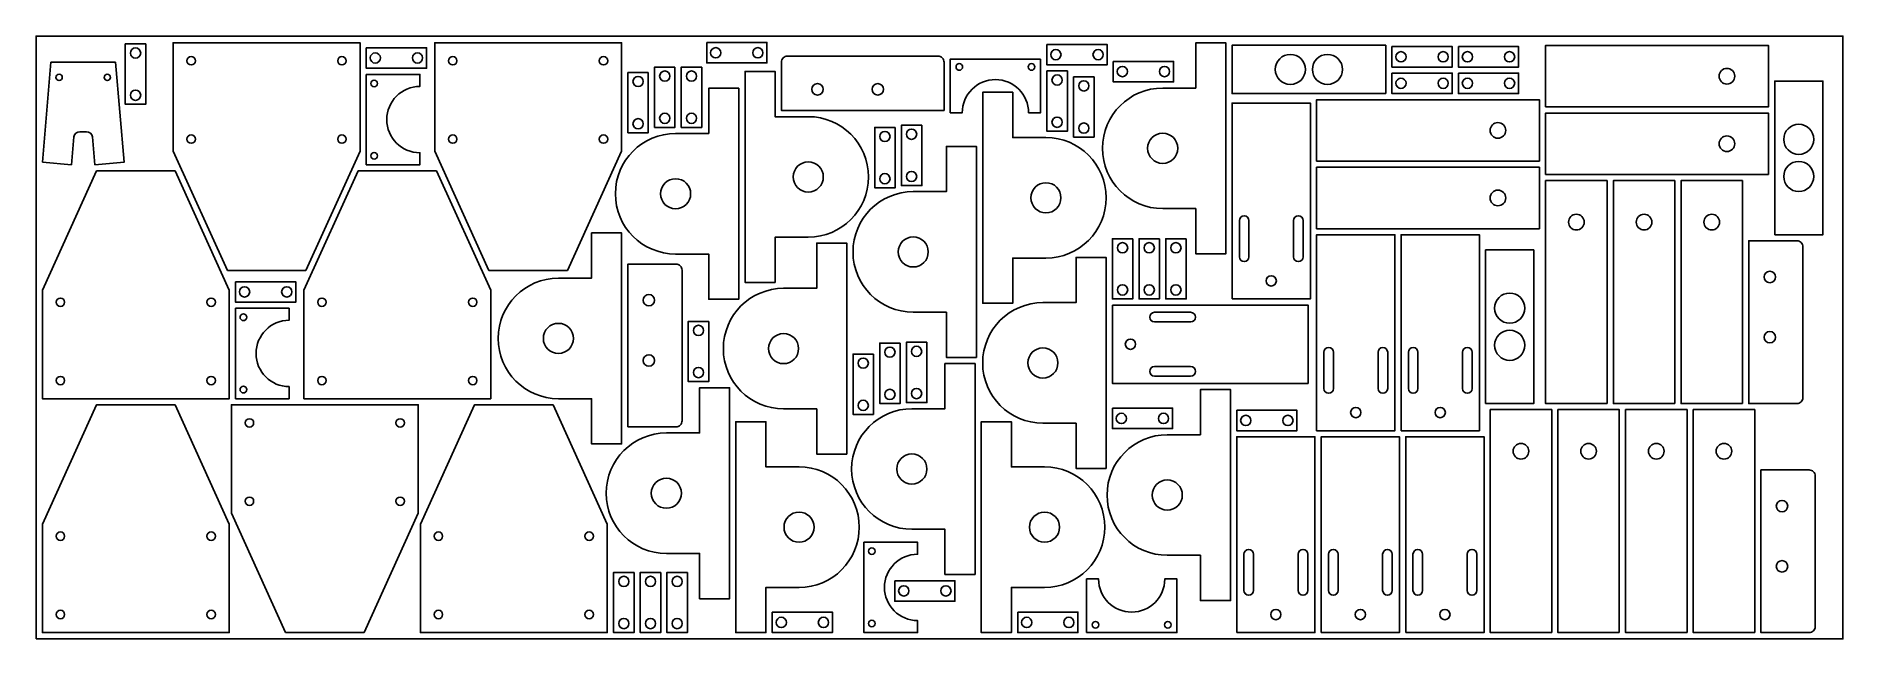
# Model space of a CAD drawing. Header units: metres. Extents: x 0 to 3000, y 0 to 1000.
import ezdxf

# ---------------------------------------------------------------- set-up
doc = ezdxf.new("R2010")
doc.units = ezdxf.units.M

msp = doc.modelspace()

# ---------------------------------------------------------------- linework, layer by layer
for points in [[(0, 0), (3000, 0), (3000, 1000), (0, 1000)], [(182.1, 987), (148.1, 987), (148.1, 887), (182.1, 887)], [(317.5, 611.2), (447.8, 611.2), (537.8, 809.2), (537.8, 989.2), (227.5, 989.2), (227.5, 809.2)], [(548.2, 980.8), (548.2, 946.8), (648.2, 946.8), (648.2, 980.8)], [(751.8, 611.2), (882.1, 611.2), (972.1, 809.2), (972.1, 989.2), (661.8, 989.2), (661.8, 809.2)], [(1113.4, 989.5), (1113.4, 955.5), (1213.4, 955.5), (1213.4, 989.5)], [(1678.3, 986.3), (1678.3, 952.3), (1778.3, 952.3), (1778.3, 986.3)], [(2240.9, 904.8), (2240.9, 984.8), (1985.9, 984.8), (1985.9, 904.8)], [(2251.3, 982.8), (2251.3, 948.8), (2351.3, 948.8), (2351.3, 982.8)], [(2361.6, 982.8), (2361.6, 948.8), (2461.6, 948.8), (2461.6, 982.8)], [(2506.5, 882.6), (2876.5, 882.6), (2876.5, 984.6), (2506.5, 984.6)], [(1016.5, 939.7), (982.5, 939.7), (982.5, 839.7), (1016.5, 839.7)], [(1060.8, 948.7), (1026.8, 948.7), (1026.8, 848.7), (1060.8, 848.7)], [(1105.2, 948.7), (1071.2, 948.7), (1071.2, 848.7), (1105.2, 848.7)], [(1712.3, 942.2), (1678.3, 942.2), (1678.3, 842.2), (1712.3, 842.2)], [(1756.6, 932.5), (1722.6, 932.5), (1722.6, 832.5), (1756.6, 832.5)], [(1788.6, 958.2), (1788.6, 924.2), (1888.6, 924.2), (1888.6, 958.2)], [(2251.3, 938.8), (2251.3, 904.8), (2351.3, 904.8), (2351.3, 938.8)], [(2361.6, 938.8), (2361.6, 904.8), (2461.6, 904.8), (2461.6, 938.8)], [(2886.8, 670.5), (2966.8, 670.5), (2966.8, 925.5), (2886.8, 925.5)], [(1985.9, 563.9), (2115.9, 563.9), (2115.9, 888.9), (1985.9, 888.9)], [(2126.2, 792.6), (2496.2, 792.6), (2496.2, 894.6), (2126.2, 894.6)], [(2506.5, 770.5), (2876.5, 770.5), (2876.5, 872.5), (2506.5, 872.5)], [(1426.4, 848.5), (1392.4, 848.5), (1392.4, 748.5), (1426.4, 748.5)], [(1470.7, 852.2), (1436.7, 852.2), (1436.7, 752.2), (1470.7, 752.2)], [(2126.2, 680.5), (2496.2, 680.5), (2496.2, 782.5), (2126.2, 782.5)], [(230.6, 776.5), (100.3, 776.5), (10.3, 578.5), (10.3, 398.5), (320.6, 398.5), (320.6, 578.5)], [(664.9, 776.5), (534.6, 776.5), (444.6, 578.5), (444.6, 398.5), (754.9, 398.5), (754.9, 578.5)], [(2608.5, 390.4), (2608.5, 760.4), (2506.5, 760.4), (2506.5, 390.4)], [(2720.9, 390.4), (2720.9, 760.4), (2618.9, 760.4), (2618.9, 390.4)], [(2833.3, 390.4), (2833.3, 760.4), (2731.3, 760.4), (2731.3, 390.4)], [(1821, 663.9), (1787, 663.9), (1787, 563.9), (1821, 563.9)], [(1865.3, 663.9), (1831.3, 663.9), (1831.3, 563.9), (1865.3, 563.9)], [(1909.6, 663.9), (1875.6, 663.9), (1875.6, 563.9), (1909.6, 563.9)], [(2126.2, 345.4), (2256.2, 345.4), (2256.2, 670.4), (2126.2, 670.4)], [(2266.5, 345.4), (2396.5, 345.4), (2396.5, 670.4), (2266.5, 670.4)], [(2406.8, 390.4), (2486.8, 390.4), (2486.8, 645.4), (2406.8, 645.4)], [(331.1, 592.6), (331.1, 558.6), (431.1, 558.6), (431.1, 592.6)], [(1787, 553.8), (1787, 423.8), (2112, 423.8), (2112, 553.8)], [(1116.9, 526.8), (1082.9, 526.8), (1082.9, 426.8), (1116.9, 426.8)], [(1434.7, 490.6), (1400.7, 490.6), (1400.7, 390.6), (1434.7, 390.6)], [(1479, 492), (1445, 492), (1445, 392), (1479, 392)], [(1390.4, 472.4), (1356.4, 472.4), (1356.4, 372.4), (1390.4, 372.4)], [(230.6, 388.3), (100.3, 388.3), (10.3, 190.3), (10.3, 10.3), (320.6, 10.3), (320.6, 190.3)], [(414.2, 10.3), (544.5, 10.3), (634.5, 208.3), (634.5, 388.3), (324.2, 388.3), (324.2, 208.3)], [(858.3, 388.3), (728, 388.3), (638, 190.3), (638, 10.3), (948.3, 10.3), (948.3, 190.3)], [(1787, 382.8), (1787, 348.8), (1887, 348.8), (1887, 382.8)], [(1993.5, 379.4), (1993.5, 345.4), (2093.5, 345.4), (2093.5, 379.4)], [(2516.5, 10.3), (2516.5, 380.3), (2414.5, 380.3), (2414.5, 10.3)], [(2628.8, 10.3), (2628.8, 380.3), (2526.8, 380.3), (2526.8, 10.3)], [(2741.2, 10.3), (2741.2, 380.3), (2639.2, 380.3), (2639.2, 10.3)], [(2853.6, 10.3), (2853.6, 380.3), (2751.6, 380.3), (2751.6, 10.3)], [(1993.5, 10.3), (2123.5, 10.3), (2123.5, 335.3), (1993.5, 335.3)], [(2133.8, 10.3), (2263.8, 10.3), (2263.8, 335.3), (2133.8, 335.3)], [(2274.2, 10.3), (2404.2, 10.3), (2404.2, 335.3), (2274.2, 335.3)], [(992.8, 110.3), (958.8, 110.3), (958.8, 10.3), (992.8, 10.3)], [(1037.1, 110.3), (1003.1, 110.3), (1003.1, 10.3), (1037.1, 10.3)], [(1081.4, 110.3), (1047.4, 110.3), (1047.4, 10.3), (1081.4, 10.3)], [(1425.6, 96.5), (1425.6, 62.5), (1525.6, 62.5), (1525.6, 96.5)], [(1222.3, 44.3), (1222.3, 10.3), (1322.3, 10.3), (1322.3, 44.3)], [(1629.8, 44.3), (1629.8, 10.3), (1729.8, 10.3), (1729.8, 44.3)]]:
    msp.add_lwpolyline(points, close=True)
for points in [[(165.1, 963.5, -1), (165.1, 980.5, -1)], [(257.5, 966.2, -1), (257.5, 952.2, -1)], [(507.8, 966.2, -1), (507.8, 952.2, -1)], [(571.7, 963.8, -1), (554.7, 963.8, -1)], [(641.7, 963.8, -1), (624.7, 963.8, -1)], [(691.8, 966.2, -1), (691.8, 952.2, -1)], [(942.1, 966.2, -1), (942.1, 952.2, -1)], [(1136.9, 972.5, -1), (1119.9, 972.5, -1)], [(1206.9, 972.5, -1), (1189.9, 972.5, -1)], [(1247.5, 966.8, 0.414214), (1237.5, 956.8), (1237.5, 876.8), (1507.5, 876.8), (1507.5, 956.8, 0.414214), (1497.5, 966.8)], [(1667.9, 961.9), (1517.9, 961.9), (1517.9, 872.9), (1537.9, 872.9, -1), (1647.9, 872.9), (1667.9, 872.9)], [(1701.8, 969.3, -1), (1684.8, 969.3, -1)], [(1771.8, 969.3, -1), (1754.8, 969.3, -1)], [(1870.6, 713.9), (1925.6, 713.9), (1925.6, 638.9), (1975.6, 638.9), (1975.6, 988.9), (1925.6, 988.9), (1925.6, 913.9), (1870.6, 913.9, 1)], [(2107.6, 944.8, -1), (2057.6, 944.8, -1)], [(2169.2, 944.8, -1), (2119.2, 944.8, -1)], [(2274.8, 965.8, -1), (2257.8, 965.8, -1)], [(2344.8, 965.8, -1), (2327.8, 965.8, -1)], [(2385.1, 965.8, -1), (2368.1, 965.8, -1)], [(2455.1, 965.8, -1), (2438.1, 965.8, -1)], [(10.3, 790.8), (58.6, 786.6), (62.7, 832.9, -0.36397), (72.5, 841.2), (83.7, 841.2, -0.36397), (93.6, 832.9), (97.6, 786.6), (145.9, 790.8), (131.6, 956.6), (24.6, 956.6)], [(43.4, 931.6, -1), (32.9, 931.6, -1)], [(123.4, 931.6, -1), (112.9, 931.6, -1)], [(548.2, 936.6), (548.2, 786.6), (637.2, 786.6), (637.2, 806.6, -1), (637.2, 916.6), (637.2, 936.6)], [(999.5, 916.2, -1), (999.5, 933.2, -1)], [(1043.8, 925.2, -1), (1043.8, 942.2, -1)], [(1088.2, 925.2, -1), (1088.2, 942.2, -1)], [(1282.1, 866.4), (1227.1, 866.4), (1227.1, 941.4), (1177.1, 941.4), (1177.1, 591.4), (1227.1, 591.4), (1227.1, 666.4), (1282.1, 666.4, 1)], [(1527.4, 948.9, -1), (1538.4, 948.9, -1)], [(1647.4, 948.9, -1), (1658.4, 948.9, -1)], [(1695.3, 918.7, -1), (1695.3, 935.7, -1)], [(1812.1, 941.2, -1), (1795.1, 941.2, -1)], [(1882.1, 941.2, -1), (1865.1, 941.2, -1)], [(2274.8, 921.8, -1), (2257.8, 921.8, -1)], [(2344.8, 921.8, -1), (2327.8, 921.8, -1)], [(2385.1, 921.8, -1), (2368.1, 921.8, -1)], [(2455.1, 921.8, -1), (2438.1, 921.8, -1)], [(2807.5, 920.6, -1), (2807.5, 946.6, -1)], [(165.1, 893.5, -1), (165.1, 910.5, -1)], [(561.2, 916.1, -1), (561.2, 927.1, -1)], [(1061.8, 638.5), (1116.8, 638.5), (1116.8, 563.5), (1166.8, 563.5), (1166.8, 913.5), (1116.8, 913.5), (1116.8, 838.5), (1061.8, 838.5, 1)], [(1307, 911.8, -1), (1288, 911.8, -1)], [(1407, 911.8, -1), (1388, 911.8, -1)], [(1676.7, 831.8), (1621.7, 831.8), (1621.7, 906.8), (1571.7, 906.8), (1571.7, 556.8), (1621.7, 556.8), (1621.7, 631.8), (1676.7, 631.8, 1)], [(1739.6, 909, -1), (1739.6, 926, -1)], [(1043.8, 855.2, -1), (1043.8, 872.2, -1)], [(1088.2, 855.2, -1), (1088.2, 872.2, -1)], [(999.5, 846.2, -1), (999.5, 863.2, -1)], [(1409.4, 825, -1), (1409.4, 842, -1)], [(1453.7, 828.7, -1), (1453.7, 845.7, -1)], [(1695.3, 848.7, -1), (1695.3, 865.7, -1)], [(1739.6, 839, -1), (1739.6, 856, -1)], [(2427.2, 830.6, -1), (2427.2, 856.6, -1)], [(2926.8, 803.8, -1), (2926.8, 853.8, -1)], [(257.5, 836.2, -1), (257.5, 822.2, -1)], [(507.8, 836.2, -1), (507.8, 822.2, -1)], [(691.8, 836.2, -1), (691.8, 822.2, -1)], [(942.1, 836.2, -1), (942.1, 822.2, -1)], [(1456.4, 542), (1511.4, 542), (1511.4, 467), (1561.4, 467), (1561.4, 817), (1511.4, 817), (1511.4, 742), (1456.4, 742, 1)], [(1870.6, 838.9, -1), (1870.6, 788.9, -1)], [(2807.5, 808.5, -1), (2807.5, 834.5, -1)], [(561.2, 796.1, -1), (561.2, 807.1, -1)], [(1282.1, 741.4, -1), (1282.1, 791.4, -1)], [(2926.8, 742.2, -1), (2926.8, 792.2, -1)], [(1061.8, 763.5, -1), (1061.8, 713.5, -1)], [(1409.4, 755, -1), (1409.4, 772, -1)], [(1453.7, 758.7, -1), (1453.7, 775.7, -1)], [(1676.7, 706.8, -1), (1676.7, 756.8, -1)], [(2427.2, 718.5, -1), (2427.2, 744.5, -1)], [(2013.9, 633.9, -1), (1997.9, 633.9), (1997.9, 693.9, -1), (2013.9, 693.9)], [(2103.9, 693.9), (2103.9, 633.9, -1), (2087.9, 633.9), (2087.9, 693.9, -1)], [(2570.5, 691.4, -1), (2544.5, 691.4, -1)], [(2682.9, 691.4, -1), (2656.9, 691.4, -1)], [(2795.3, 691.4, -1), (2769.3, 691.4, -1)], [(867.2, 398.5), (922.2, 398.5), (922.2, 323.5), (972.2, 323.5), (972.2, 673.5), (922.2, 673.5), (922.2, 598.5), (867.2, 598.5, 1)], [(1456.4, 667, -1), (1456.4, 617, -1)], [(2933.7, 650.4, 0.414214), (2923.7, 660.4), (2843.7, 660.4), (2843.7, 390.4), (2923.7, 390.4, 0.414214), (2933.7, 400.4)], [(1241.1, 381.6), (1296.1, 381.6), (1296.1, 306.6), (1346.1, 306.6), (1346.1, 656.6), (1296.1, 656.6), (1296.1, 581.6), (1241.1, 581.6, 1)], [(1671.7, 357.8), (1726.7, 357.8), (1726.7, 282.8), (1776.7, 282.8), (1776.7, 632.8), (1726.7, 632.8), (1726.7, 557.8), (1671.7, 557.8, 1)], [(1804, 640.4, -1), (1804, 657.4, -1)], [(1848.3, 640.4, -1), (1848.3, 657.4, -1)], [(1892.6, 640.4, -1), (1892.6, 657.4, -1)], [(1072.5, 611.8, 0.414214), (1062.5, 621.8), (982.5, 621.8), (982.5, 351.8), (1062.5, 351.8, 0.414214), (1072.5, 361.8)], [(2059.4, 593.9, -1), (2042.4, 593.9, -1)], [(2878.7, 590.9, -1), (2878.7, 609.9, -1)], [(354.6, 575.6, -1), (337.6, 575.6, -1)], [(424.6, 575.6, -1), (407.6, 575.6, -1)], [(1017.5, 552.3, -1), (1017.5, 571.3, -1)], [(1804, 570.4, -1), (1804, 587.4, -1)], [(1848.3, 570.4, -1), (1848.3, 587.4, -1)], [(1892.6, 570.4, -1), (1892.6, 587.4, -1)], [(2446.8, 523.7, -1), (2446.8, 573.7, -1)], [(40.3, 551.5, -1), (40.3, 565.5, -1)], [(290.6, 551.5, -1), (290.6, 565.5, -1)], [(331.1, 548.5), (331.1, 398.5), (420.1, 398.5), (420.1, 418.5, -1), (420.1, 528.5), (420.1, 548.5)], [(474.6, 551.5, -1), (474.6, 565.5, -1)], [(724.9, 551.5, -1), (724.9, 565.5, -1)], [(1857, 525.8, -1), (1857, 541.8), (1917, 541.8, -1), (1917, 525.8)], [(344.1, 528, -1), (344.1, 539, -1)], [(867.2, 523.5, -1), (867.2, 473.5, -1)], [(1099.9, 503.3, -1), (1099.9, 520.3, -1)], [(2446.8, 462.1, -1), (2446.8, 512.1, -1)], [(1241.1, 506.6, -1), (1241.1, 456.6, -1)], [(1417.7, 467.1, -1), (1417.7, 484.1, -1)], [(1462, 468.5, -1), (1462, 485.5, -1)], [(1671.7, 482.8, -1), (1671.7, 432.8, -1)], [(1817, 480.3, -1), (1817, 497.3, -1)], [(2154.2, 415.4, -1), (2138.2, 415.4), (2138.2, 475.4, -1), (2154.2, 475.4)], [(2244.2, 475.4), (2244.2, 415.4, -1), (2228.2, 415.4), (2228.2, 475.4, -1)], [(2294.5, 415.4, -1), (2278.5, 415.4), (2278.5, 475.4, -1), (2294.5, 475.4)], [(2384.5, 475.4), (2384.5, 415.4, -1), (2368.5, 415.4), (2368.5, 475.4, -1)], [(2878.7, 490.9, -1), (2878.7, 509.9, -1)], [(1017.5, 452.3, -1), (1017.5, 471.3, -1)], [(1099.9, 433.3, -1), (1099.9, 450.3, -1)], [(1454.1, 181.8), (1509.1, 181.8), (1509.1, 106.8), (1559.1, 106.8), (1559.1, 456.8), (1509.1, 456.8), (1509.1, 381.8), (1454.1, 381.8, 1)], [(1373.4, 448.9, -1), (1373.4, 465.9, -1)], [(1917, 435.8), (1857, 435.8, -1), (1857, 451.8), (1917, 451.8, -1)], [(40.3, 421.5, -1), (40.3, 435.5, -1)], [(290.6, 421.5, -1), (290.6, 435.5, -1)], [(474.6, 421.5, -1), (474.6, 435.5, -1)], [(724.9, 421.5, -1), (724.9, 435.5, -1)], [(344.1, 408, -1), (344.1, 419, -1)], [(1046.5, 141.6), (1101.5, 141.6), (1101.5, 66.6), (1151.5, 66.6), (1151.5, 416.6), (1101.5, 416.6), (1101.5, 341.6), (1046.5, 341.6, 1)], [(1373.4, 378.9, -1), (1373.4, 395.9, -1)], [(1417.7, 397.1, -1), (1417.7, 414.1, -1)], [(1462, 398.5, -1), (1462, 415.5, -1)], [(1878.2, 138.6), (1933.2, 138.6), (1933.2, 63.6), (1983.2, 63.6), (1983.2, 413.6), (1933.2, 413.6), (1933.2, 338.6), (1878.2, 338.6, 1)], [(354.2, 365.3, -1), (354.2, 351.3, -1)], [(604.5, 365.3, -1), (604.5, 351.3, -1)], [(1266.8, 285.3), (1211.8, 285.3), (1211.8, 360.3), (1161.8, 360.3), (1161.8, 10.3), (1211.8, 10.3), (1211.8, 85.3), (1266.8, 85.3, 1)], [(1674.4, 285.3), (1619.4, 285.3), (1619.4, 360.3), (1569.4, 360.3), (1569.4, 10.3), (1619.4, 10.3), (1619.4, 85.3), (1674.4, 85.3, 1)], [(1810.5, 365.8, -1), (1793.5, 365.8, -1)], [(1880.5, 365.8, -1), (1863.5, 365.8, -1)], [(2017, 362.4, -1), (2000, 362.4, -1)], [(2087, 362.4, -1), (2070, 362.4, -1)], [(2199.7, 375.4, -1), (2182.7, 375.4, -1)], [(2340, 375.4, -1), (2323, 375.4, -1)], [(1454.1, 306.8, -1), (1454.1, 256.8, -1)], [(2478.5, 311.3, -1), (2452.5, 311.3, -1)], [(2590.8, 311.3, -1), (2564.8, 311.3, -1)], [(2703.2, 311.3, -1), (2677.2, 311.3, -1)], [(2815.6, 311.3, -1), (2789.6, 311.3, -1)], [(2954, 270.3, 0.414214), (2944, 280.3), (2864, 280.3), (2864, 10.3), (2944, 10.3, 0.414214), (2954, 20.3)], [(1046.5, 266.6, -1), (1046.5, 216.6, -1)], [(1878.2, 263.6, -1), (1878.2, 213.6, -1)], [(354.2, 235.3, -1), (354.2, 221.3, -1)], [(604.5, 235.3, -1), (604.5, 221.3, -1)], [(1266.8, 160.3, -1), (1266.8, 210.3, -1)], [(1674.4, 160.3, -1), (1674.4, 210.3, -1)], [(2899, 210.8, -1), (2899, 229.8, -1)], [(40.3, 163.3, -1), (40.3, 177.3, -1)], [(290.6, 163.3, -1), (290.6, 177.3, -1)], [(668, 163.3, -1), (668, 177.3, -1)], [(918.3, 163.3, -1), (918.3, 177.3, -1)], [(1374.6, 160.3), (1374.6, 10.3), (1463.6, 10.3), (1463.6, 30.3, -1), (1463.6, 140.3), (1463.6, 160.3)], [(1387.6, 139.8, -1), (1387.6, 150.8, -1)], [(2021.5, 80.3, -1), (2005.5, 80.3), (2005.5, 140.3, -1), (2021.5, 140.3)], [(2111.5, 140.3), (2111.5, 80.3, -1), (2095.5, 80.3), (2095.5, 140.3, -1)], [(2161.8, 80.3, -1), (2145.8, 80.3), (2145.8, 140.3, -1), (2161.8, 140.3)], [(2251.8, 140.3), (2251.8, 80.3, -1), (2235.8, 80.3), (2235.8, 140.3, -1)], [(2302.2, 80.3, -1), (2286.2, 80.3), (2286.2, 140.3, -1), (2302.2, 140.3)], [(2392.2, 140.3), (2392.2, 80.3, -1), (2376.2, 80.3), (2376.2, 140.3, -1)], [(2899, 110.8, -1), (2899, 129.8, -1)], [(975.8, 86.8, -1), (975.8, 103.8, -1)], [(1020.1, 86.8, -1), (1020.1, 103.8, -1)], [(1064.4, 86.8, -1), (1064.4, 103.8, -1)], [(1744.1, 10.3), (1894.1, 10.3), (1894.1, 99.3), (1874.1, 99.3, -1), (1764.1, 99.3), (1744.1, 99.3)], [(1449.1, 79.5, -1), (1432.1, 79.5, -1)], [(1519.1, 79.5, -1), (1502.1, 79.5, -1)], [(40.3, 33.3, -1), (40.3, 47.3, -1)], [(290.6, 33.3, -1), (290.6, 47.3, -1)], [(668, 33.3, -1), (668, 47.3, -1)], [(918.3, 33.3, -1), (918.3, 47.3, -1)], [(975.8, 16.8, -1), (975.8, 33.8, -1)], [(1020.1, 16.8, -1), (1020.1, 33.8, -1)], [(1064.4, 16.8, -1), (1064.4, 33.8, -1)], [(1245.8, 27.3, -1), (1228.8, 27.3, -1)], [(1315.8, 27.3, -1), (1298.8, 27.3, -1)], [(1387.6, 19.8, -1), (1387.6, 30.8, -1)], [(1653.3, 27.3, -1), (1636.3, 27.3, -1)], [(1723.3, 27.3, -1), (1706.3, 27.3, -1)], [(2067, 40.3, -1), (2050, 40.3, -1)], [(2207.3, 40.3, -1), (2190.3, 40.3, -1)], [(2347.7, 40.3, -1), (2330.7, 40.3, -1)], [(1764.6, 23.3, -1), (1753.6, 23.3, -1)], [(1884.6, 23.3, -1), (1873.6, 23.3, -1)]]:
    msp.add_lwpolyline(points, format="xyb", close=True)

doc.saveas('drawing.dxf')
